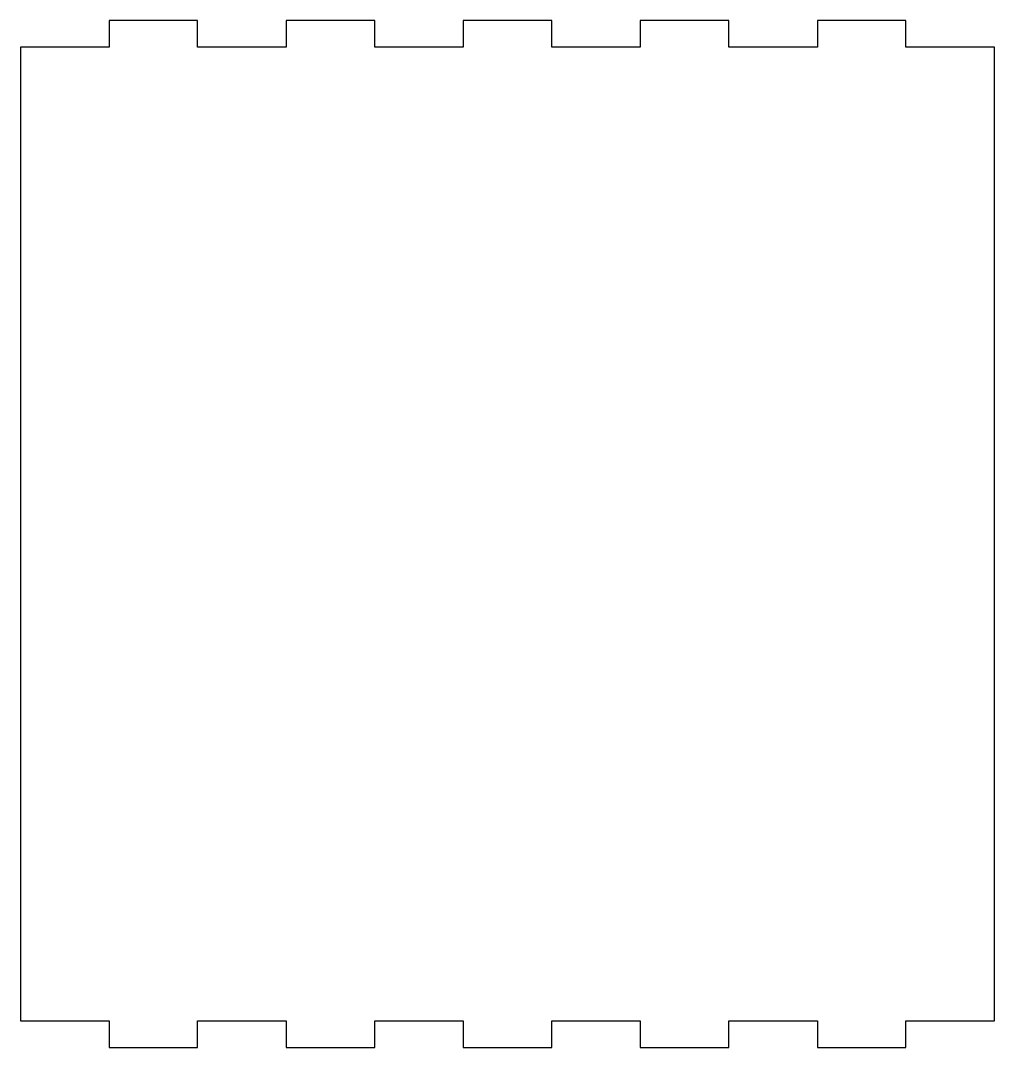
# Model space of a CAD drawing. Header units: millimetres. Extents: x 0 to 110, y -3 to 113.
import ezdxf

# ---------------------------------------------------------------- set-up
doc = ezdxf.new("R2010")
doc.units = ezdxf.units.MM

msp = doc.modelspace()

# ---------------------------------------------------------------- linework, layer by layer
msp.add_lwpolyline([(110, 0), (110, 110), (100, 110), (100, 113), (90, 113), (90, 110), (80, 110), (80, 113), (70, 113), (70, 110), (60, 110), (60, 113), (50, 113), (50, 110), (40, 110), (40, 113), (30, 113), (30, 110), (20, 110), (20, 113), (10, 113), (10, 110), (0, 110), (0, 0), (10, 0), (10, -3), (20, -3), (20, 0), (30, 0), (30, -3), (40, -3), (40, 0), (50, 0), (50, -3), (60, -3), (60, 0), (70, 0), (70, -3), (80, -3), (80, 0), (90, 0), (90, -3), (100, -3), (100, 0)], close=True)

doc.saveas('drawing.dxf')
